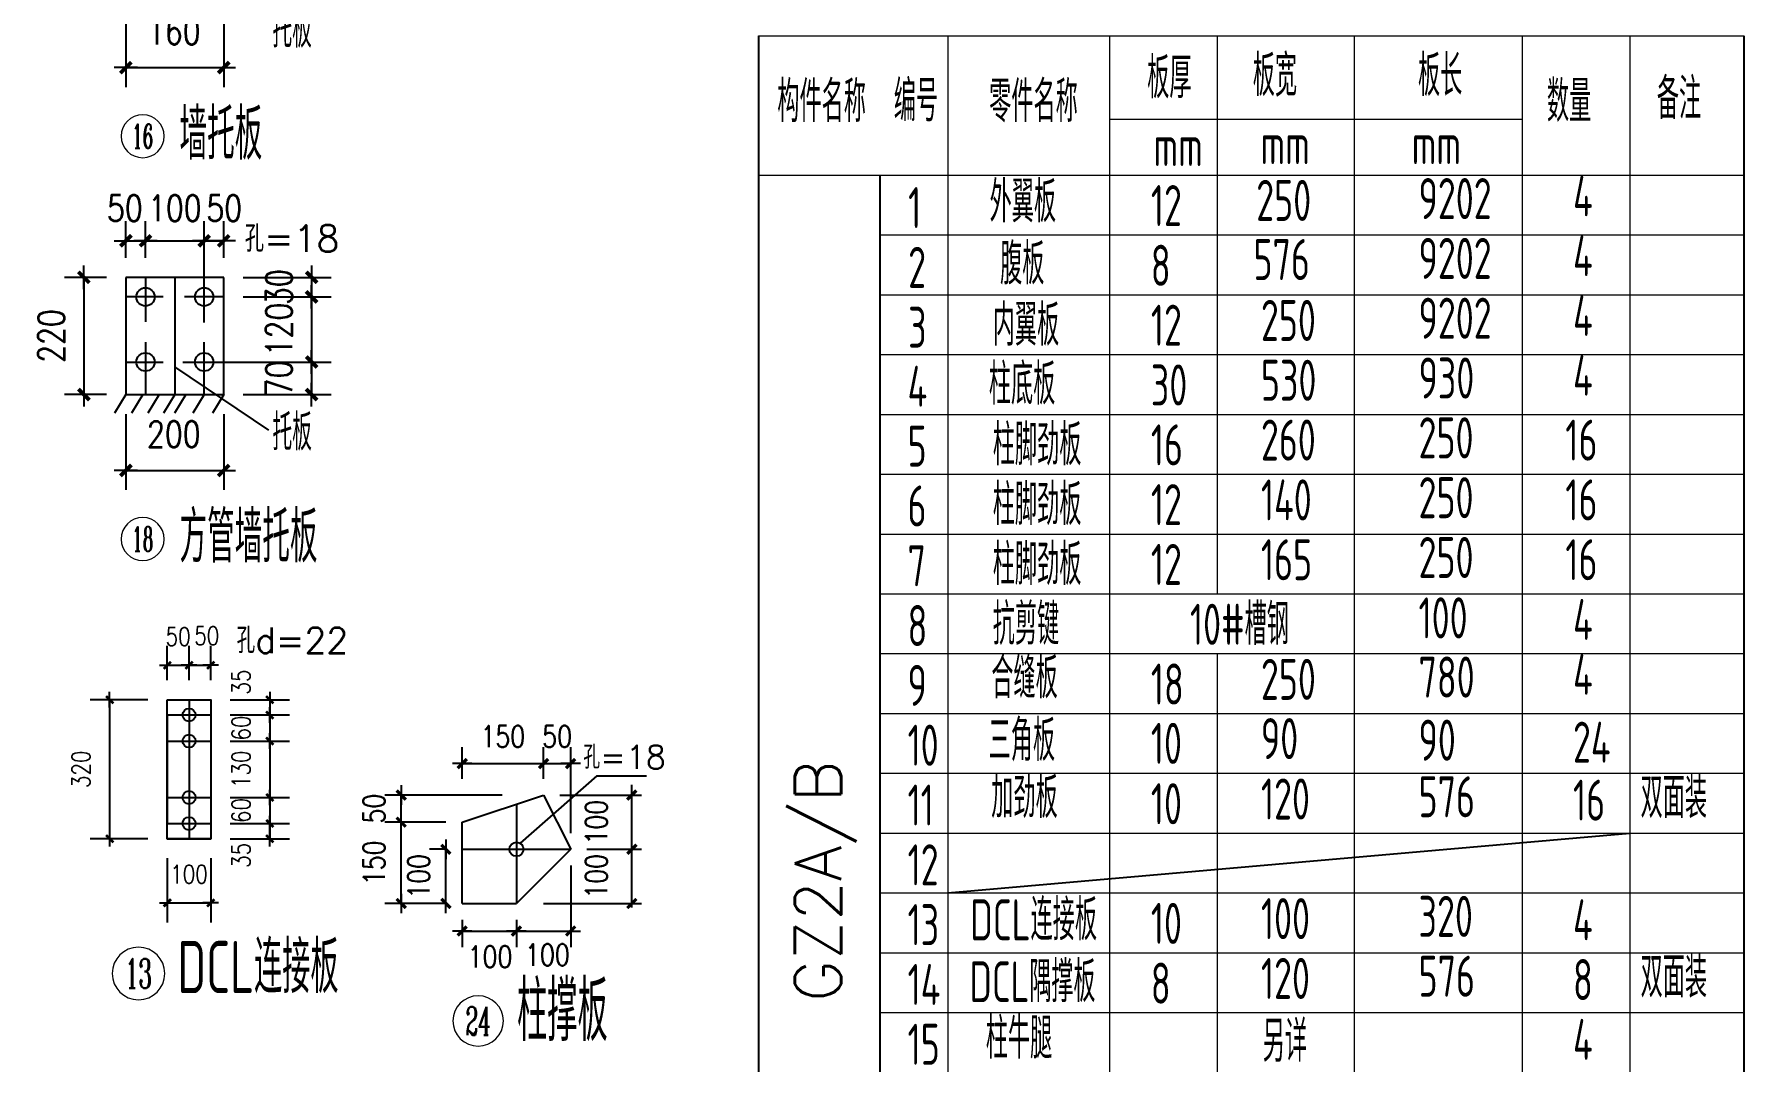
# Model space of a CAD drawing. Header units: millimetres. Extents: x 2451220 to 4527627, y -5186613 to -1639140.
# Drawn here: x 2491726 to 2499592, y -1719970 to -1715239 of the extents above; entities that cross this region are included whole.
import ezdxf
from ezdxf.enums import TextEntityAlignment as Align

# ---------------------------------------------------------------- set-up
doc = ezdxf.new("R2010")
doc.units = ezdxf.units.MM
doc.header["$LTSCALE"] = 1000
doc.header["$PDMODE"] = 34
doc.linetypes.add('CENTER', pattern=[50.8, 31.75, -6.35, 6.35, -6.35])
doc.layers.add('轴线层', color=1, linetype='CENTER', lineweight=15)
doc.layers.add('钢架', color=7, linetype='Continuous', lineweight=25)
doc.styles.add('COMPLEX', font='COMPLEX')
doc.styles.add('DIM_FONT', font='simplex.shx', dxfattribs={"width": 0.8, "bigfont": 'hztxt.shx'})
doc.styles.add('hz', font='gbenor.shx', dxfattribs={"width": 0.75, "height": 100, "bigfont": 'gbcbig.shx'})
doc.styles.get("Standard").update_dxf_attribs({"font": 'txt', "bigfont": 'gbcbig.shx'})
doc.dimstyles.new('WGH(2)', dxfattribs={"dimscale": 1.2, "dimtxt": 100, "dimasz": 0.5, "dimexe": 75, "dimexo": 75, "dimgap": 75, "dimtad": 1, "dimdec": 0, "dimlfac": 0.5, "dimzin": 0, "dimdsep": 46, "dimtxsty": 'DIM_FONT', "dimblk1": '_DIMX', "dimblk2": '_DIMX', "dimsah": 1, "dimcen": 0.09, "dimclrd": 3, "dimclre": 3, "dimclrt": 7, "dimadec": 0, "dimazin": 0, "dimtfac": 1, "dimtdec": 0, "dimtix": 1, "dimtmove": 2, "dimatfit": 3, "dimldrblk": '_DIMX', "dimfxl": 1, "dimtolj": 1, "dimtzin": 0, "dimarcsym": 0})
doc.dimstyles.new('WGH(3)', dxfattribs={"dimscale": 1.2, "dimtxt": 100, "dimasz": 0.3, "dimexe": 75, "dimexo": 75, "dimgap": 75, "dimtad": 1, "dimdec": 0, "dimlfac": 0.333333, "dimzin": 0, "dimdsep": 46, "dimtxsty": 'DIM_FONT', "dimblk1": '_DIMX', "dimblk2": '_DIMX', "dimsah": 1, "dimcen": 0.09, "dimclrd": 3, "dimclre": 3, "dimclrt": 7, "dimazin": 0, "dimtfac": 1, "dimtdec": 0, "dimtix": 1, "dimtmove": 2, "dimatfit": 3, "dimldrblk": '_DIMX', "dimfxl": 1, "dimtolj": 1, "dimtzin": 0, "dimarcsym": 0})

# ---------------------------------------------------------------- blocks, each defined once
blk = doc.blocks.new('_DIMX')
blk.add_line((-150, 0), (150, 0))
at = {"const_width": 50}
blk.add_lwpolyline([(-70, -70), (70, 70)], dxfattribs=at)
blk = doc.blocks.new('*D390')
at = {"color": 3, "lineweight": -2}
for p, q in [((2492147.7, -1715133.6), (2492147.7, -1715482.7)), ((2492597.7, -1715133.6), (2492597.7, -1715482.7)), ((2492148.1, -1715392.7), (2492597.4, -1715392.7))]:
    blk.add_line(p, q, dxfattribs=at)
at = {"layer": 'Defpoints', "color": 0}
for p in [(2492147.7, -1715043.6), (2492597.7, -1715043.6), (2492597.7, -1715392.7)]:
    blk.add_point(p, dxfattribs=at)
at = {"color": 3, "lineweight": -2, "xscale": 0.36, "yscale": 0.36, "zscale": 0.36, "rotation": 180}
blk.add_blockref('_DIMX', (2492147.7, -1715392.7), dxfattribs=at)
at = {"color": 3, "lineweight": -2, "xscale": 0.36, "yscale": 0.36, "zscale": 0.36}
blk.add_blockref('_DIMX', (2492597.7, -1715392.7), dxfattribs=at)
at = {"color": 7, "insert": (2492368.1, -1715225.7), "char_height": 120, "attachment_point": 5, "style": 'DIM_FONT'}
blk.add_mtext('\\A1;160', dxfattribs=at)
blk = doc.blocks.new('轴线标号')
at = {"lineweight": 13}
blk.add_circle((0, 0), 0.5, dxfattribs=at)
at = {"layer": '钢架', "lineweight": 13, "style": 'COMPLEX', "width": 1.041667}
blk.add_attdef('A', text='', height=0.56, dxfattribs=at).set_placement((-0.25, -0.28), (0.25, -0.28), align=Align.FIT)
blk = doc.blocks.new('*D1872')
at = {"color": 3, "lineweight": -2}
for p, q in [((2492057.7, -1716358.3), (2491864.5, -1716358.3)), ((2491954.5, -1716358.7), (2491954.5, -1716898)), ((2492057.7, -1716898.3), (2491864.5, -1716898.3))]:
    blk.add_line(p, q, dxfattribs=at)
at = {"layer": 'Defpoints', "color": 0}
for p in [(2492147.7, -1716358.3), (2491954.5, -1716898.3), (2492147.7, -1716898.3)]:
    blk.add_point(p, dxfattribs=at)
at = {"color": 3, "lineweight": -2, "xscale": 0.36, "yscale": 0.36, "zscale": 0.36}
for p, rotation in [((2491954.5, -1716358.3), 90), ((2491954.5, -1716898.3), 270)]:
    blk.add_blockref('_DIMX', p, dxfattribs=dict(at, rotation=rotation))
at = {"color": 7, "insert": (2491804.5, -1716628.3), "char_height": 120, "attachment_point": 5, "rotation": 90, "style": 'DIM_FONT'}
blk.add_mtext('\\A1;220', dxfattribs=at)
blk = doc.blocks.new('*D1873')
at = {"color": 3, "lineweight": -2}
for p, q in [((2492687.7, -1716358.3), (2493092.3, -1716358.3)), ((2493002.3, -1716358), (2493002.3, -1716357.6)), ((2493002.3, -1716358.3), (2493002.3, -1716448.3)), ((2492687.7, -1716448.3), (2493092.3, -1716448.3)), ((2493002.3, -1716448.7), (2493002.3, -1716449))]:
    blk.add_line(p, q, dxfattribs=at)
at = {"layer": 'Defpoints', "color": 0}
for p in [(2492597.7, -1716358.3), (2492597.7, -1716448.3), (2493002.3, -1716448.3)]:
    blk.add_point(p, dxfattribs=at)
at = {"color": 3, "lineweight": -2, "xscale": 0.36, "yscale": 0.36, "zscale": 0.36}
for p, rotation in [((2493002.3, -1716358.3), 270), ((2493002.3, -1716448.3), 90)]:
    blk.add_blockref('_DIMX', p, dxfattribs=dict(at, rotation=rotation))
at = {"color": 7, "insert": (2492852.3, -1716403.3), "char_height": 120, "attachment_point": 5, "rotation": 90, "style": 'DIM_FONT'}
blk.add_mtext('\\A1;30', dxfattribs=at)
blk = doc.blocks.new('*D1874')
at = {"color": 3, "lineweight": -2}
for p, q in [((2492687.7, -1716448.3), (2493092.3, -1716448.3)), ((2493002.3, -1716448), (2493002.3, -1716447.6)), ((2493002.3, -1716448.3), (2493002.3, -1716748.3)), ((2492409.6, -1716748.3), (2493092.3, -1716748.3)), ((2493002.3, -1716748.7), (2493002.3, -1716749))]:
    blk.add_line(p, q, dxfattribs=at)
at = {"layer": 'Defpoints', "color": 0}
for p in [(2492597.7, -1716448.3), (2492319.6, -1716748.3), (2493002.3, -1716748.3)]:
    blk.add_point(p, dxfattribs=at)
at = {"color": 3, "lineweight": -2, "xscale": 0.36, "yscale": 0.36, "zscale": 0.36}
for p, rotation in [((2493002.3, -1716448.3), 270), ((2493002.3, -1716748.3), 90)]:
    blk.add_blockref('_DIMX', p, dxfattribs=dict(at, rotation=rotation))
at = {"color": 7, "insert": (2492852.3, -1716598.3), "char_height": 120, "attachment_point": 5, "rotation": 90, "style": 'DIM_FONT'}
blk.add_mtext('\\A1;120', dxfattribs=at)
blk = doc.blocks.new('*D1875')
at = {"color": 3, "lineweight": -2}
for p, q in [((2492409.6, -1716748.3), (2493092.3, -1716748.3)), ((2493002.3, -1716748), (2493002.3, -1716747.6)), ((2493002.3, -1716748.3), (2493002.3, -1716898.3)), ((2492687.7, -1716898.3), (2493092.3, -1716898.3)), ((2493002.3, -1716898.7), (2493002.3, -1716899))]:
    blk.add_line(p, q, dxfattribs=at)
at = {"layer": 'Defpoints', "color": 0}
for p in [(2492319.6, -1716748.3), (2492597.7, -1716898.3), (2493002.3, -1716898.3)]:
    blk.add_point(p, dxfattribs=at)
at = {"color": 3, "lineweight": -2, "xscale": 0.36, "yscale": 0.36, "zscale": 0.36}
for p, rotation in [((2493002.3, -1716748.3), 270), ((2493002.3, -1716898.3), 90)]:
    blk.add_blockref('_DIMX', p, dxfattribs=dict(at, rotation=rotation))
at = {"color": 7, "insert": (2492852.3, -1716823.3), "char_height": 120, "attachment_point": 5, "rotation": 90, "style": 'DIM_FONT'}
blk.add_mtext('\\A1;70', dxfattribs=at)
blk = doc.blocks.new('*D1876')
at = {"color": 3, "lineweight": -2}
for p, q in [((2492147.7, -1716268.3), (2492147.7, -1716099.9)), ((2492237.7, -1716268.3), (2492237.7, -1716099.9)), ((2492147.4, -1716189.9), (2492147, -1716189.9)), ((2492147.7, -1716189.9), (2492237.7, -1716189.9)), ((2492238.1, -1716189.9), (2492238.5, -1716189.9))]:
    blk.add_line(p, q, dxfattribs=at)
at = {"layer": 'Defpoints', "color": 0}
for p in [(2492237.7, -1716189.9), (2492147.7, -1716358.3), (2492237.7, -1716358.3)]:
    blk.add_point(p, dxfattribs=at)
at = {"color": 3, "lineweight": -2, "xscale": 0.36, "yscale": 0.36, "zscale": 0.36}
blk.add_blockref('_DIMX', (2492147.7, -1716189.9), dxfattribs=at)
at = {"color": 3, "lineweight": -2, "xscale": 0.36, "yscale": 0.36, "zscale": 0.36, "rotation": 180}
blk.add_blockref('_DIMX', (2492237.7, -1716189.9), dxfattribs=at)
at = {"color": 7, "insert": (2492142.9, -1716039.9), "char_height": 120, "attachment_point": 5, "style": 'DIM_FONT'}
blk.add_mtext('\\A1;50', dxfattribs=at)
blk = doc.blocks.new('*D1877')
at = {"color": 3, "lineweight": -2}
for p, q in [((2492237.7, -1716268.3), (2492237.7, -1716099.9)), ((2492507.7, -1716566.3), (2492507.7, -1716099.9)), ((2492237.4, -1716189.9), (2492237, -1716189.9)), ((2492237.7, -1716189.9), (2492507.7, -1716189.9)), ((2492508.1, -1716189.9), (2492508.5, -1716189.9))]:
    blk.add_line(p, q, dxfattribs=at)
at = {"layer": 'Defpoints', "color": 0}
for p in [(2492507.7, -1716189.9), (2492237.7, -1716358.3), (2492507.7, -1716656.3)]:
    blk.add_point(p, dxfattribs=at)
at = {"color": 3, "lineweight": -2, "xscale": 0.36, "yscale": 0.36, "zscale": 0.36}
blk.add_blockref('_DIMX', (2492237.7, -1716189.9), dxfattribs=at)
at = {"color": 3, "lineweight": -2, "xscale": 0.36, "yscale": 0.36, "zscale": 0.36, "rotation": 180}
blk.add_blockref('_DIMX', (2492507.7, -1716189.9), dxfattribs=at)
at = {"color": 7, "insert": (2492372.7, -1716039.9), "char_height": 120, "attachment_point": 5, "style": 'DIM_FONT'}
blk.add_mtext('\\A1;100', dxfattribs=at)
blk = doc.blocks.new('*D1878')
at = {"color": 3, "lineweight": -2}
for p, q in [((2492507.7, -1716566.3), (2492507.7, -1716099.9)), ((2492597.7, -1716268.3), (2492597.7, -1716099.9)), ((2492507.4, -1716189.9), (2492507, -1716189.9)), ((2492507.7, -1716189.9), (2492597.7, -1716189.9)), ((2492598.1, -1716189.9), (2492598.5, -1716189.9))]:
    blk.add_line(p, q, dxfattribs=at)
at = {"layer": 'Defpoints', "color": 0}
for p in [(2492597.7, -1716189.9), (2492597.7, -1716358.3), (2492507.7, -1716656.3)]:
    blk.add_point(p, dxfattribs=at)
at = {"color": 3, "lineweight": -2, "xscale": 0.36, "yscale": 0.36, "zscale": 0.36}
blk.add_blockref('_DIMX', (2492507.7, -1716189.9), dxfattribs=at)
at = {"color": 3, "lineweight": -2, "xscale": 0.36, "yscale": 0.36, "zscale": 0.36, "rotation": 180}
blk.add_blockref('_DIMX', (2492597.7, -1716189.9), dxfattribs=at)
at = {"color": 7, "insert": (2492600.3, -1716039.9), "char_height": 120, "attachment_point": 5, "style": 'DIM_FONT'}
blk.add_mtext('\\A1;50', dxfattribs=at)
blk = doc.blocks.new('*D391')
at = {"color": 3, "lineweight": -2}
for p, q in [((2492147.7, -1716988.3), (2492147.7, -1717337.4)), ((2492597.7, -1716988.3), (2492597.7, -1717337.4)), ((2492148.1, -1717247.4), (2492597.4, -1717247.4))]:
    blk.add_line(p, q, dxfattribs=at)
at = {"layer": 'Defpoints', "color": 0}
for p in [(2492147.7, -1716898.3), (2492597.7, -1716898.3), (2492597.7, -1717247.4)]:
    blk.add_point(p, dxfattribs=at)
at = {"color": 3, "lineweight": -2, "xscale": 0.36, "yscale": 0.36, "zscale": 0.36, "rotation": 180}
blk.add_blockref('_DIMX', (2492147.7, -1717247.4), dxfattribs=at)
at = {"color": 3, "lineweight": -2, "xscale": 0.36, "yscale": 0.36, "zscale": 0.36}
blk.add_blockref('_DIMX', (2492597.7, -1717247.4), dxfattribs=at)
at = {"color": 7, "insert": (2492368.1, -1717080.4), "char_height": 120, "attachment_point": 5, "style": 'DIM_FONT'}
blk.add_mtext('\\A1;200', dxfattribs=at)
blk = doc.blocks.new('*D1879')
at = {"color": 3, "lineweight": -2}
for p, q in [((2492248.1, -1718303.3), (2491983, -1718303.3)), ((2492073, -1718303.5), (2492073, -1718943)), ((2492248.1, -1718943.3), (2491983, -1718943.3))]:
    blk.add_line(p, q, dxfattribs=at)
at = {"layer": 'Defpoints', "color": 0}
for p in [(2492338.1, -1718303.3), (2492073, -1718943.3), (2492338.1, -1718943.3)]:
    blk.add_point(p, dxfattribs=at)
at = {"color": 3, "lineweight": -2, "xscale": 0.24, "yscale": 0.24, "zscale": 0.24}
for p, rotation in [((2492073, -1718303.3), 90), ((2492073, -1718943.3), 270)]:
    blk.add_blockref('_DIMX', p, dxfattribs=dict(at, rotation=rotation))
at = {"color": 7, "insert": (2491941, -1718623.3), "char_height": 84, "attachment_point": 5, "rotation": 90, "style": 'DIM_FONT'}
blk.add_mtext('\\A1;320', dxfattribs=at)
blk = doc.blocks.new('*D1880')
at = {"color": 3, "lineweight": -2}
for p, q in [((2492628.1, -1718303.3), (2492899.8, -1718303.3)), ((2492809.8, -1718303), (2492809.8, -1718302.8)), ((2492809.8, -1718303.3), (2492809.8, -1718373.3)), ((2492628.1, -1718373.3), (2492899.8, -1718373.3)), ((2492809.8, -1718373.5), (2492809.8, -1718373.8))]:
    blk.add_line(p, q, dxfattribs=at)
at = {"layer": 'Defpoints', "color": 0}
for p in [(2492538.1, -1718303.3), (2492538.1, -1718373.3), (2492809.8, -1718373.3)]:
    blk.add_point(p, dxfattribs=at)
at = {"color": 3, "lineweight": -2, "xscale": 0.24, "yscale": 0.24, "zscale": 0.24}
for p, rotation in [((2492809.8, -1718303.3), 270), ((2492809.8, -1718373.3), 90)]:
    blk.add_blockref('_DIMX', p, dxfattribs=dict(at, rotation=rotation))
at = {"color": 7, "insert": (2492677.8, -1718222), "char_height": 84, "attachment_point": 5, "rotation": 90, "style": 'DIM_FONT'}
blk.add_mtext('\\A1;35', dxfattribs=at)
blk = doc.blocks.new('*D1881')
at = {"color": 3, "lineweight": -2}
for p, q in [((2492628.1, -1718373.3), (2492899.8, -1718373.3)), ((2492809.8, -1718373), (2492809.8, -1718372.8)), ((2492809.8, -1718373.3), (2492809.8, -1718493.3)), ((2492628.1, -1718493.3), (2492899.8, -1718493.3)), ((2492809.8, -1718493.5), (2492809.8, -1718493.8))]:
    blk.add_line(p, q, dxfattribs=at)
at = {"layer": 'Defpoints', "color": 0}
for p in [(2492538.1, -1718373.3), (2492538.1, -1718493.3), (2492809.8, -1718493.3)]:
    blk.add_point(p, dxfattribs=at)
at = {"color": 3, "lineweight": -2, "xscale": 0.24, "yscale": 0.24, "zscale": 0.24}
for p, rotation in [((2492809.8, -1718373.3), 270), ((2492809.8, -1718493.3), 90)]:
    blk.add_blockref('_DIMX', p, dxfattribs=dict(at, rotation=rotation))
at = {"color": 7, "insert": (2492677.8, -1718433.3), "char_height": 84, "attachment_point": 5, "rotation": 90, "style": 'DIM_FONT'}
blk.add_mtext('\\A1;60', dxfattribs=at)
blk = doc.blocks.new('*D1882')
at = {"color": 3, "lineweight": -2}
for p, q in [((2492628.1, -1718493.3), (2492899.8, -1718493.3)), ((2492809.8, -1718493), (2492809.8, -1718492.8)), ((2492809.8, -1718493.3), (2492809.8, -1718753.3)), ((2492628.1, -1718753.3), (2492899.8, -1718753.3)), ((2492809.8, -1718753.5), (2492809.8, -1718753.8))]:
    blk.add_line(p, q, dxfattribs=at)
at = {"layer": 'Defpoints', "color": 0}
for p in [(2492538.1, -1718493.3), (2492538.1, -1718753.3), (2492809.8, -1718753.3)]:
    blk.add_point(p, dxfattribs=at)
at = {"color": 3, "lineweight": -2, "xscale": 0.24, "yscale": 0.24, "zscale": 0.24}
for p, rotation in [((2492809.8, -1718493.3), 270), ((2492809.8, -1718753.3), 90)]:
    blk.add_blockref('_DIMX', p, dxfattribs=dict(at, rotation=rotation))
at = {"color": 7, "insert": (2492677.8, -1718623.3), "char_height": 84, "attachment_point": 5, "rotation": 90, "style": 'DIM_FONT'}
blk.add_mtext('\\A1;130', dxfattribs=at)
blk = doc.blocks.new('*D1883')
at = {"color": 3, "lineweight": -2}
for p, q in [((2492628.1, -1718753.3), (2492899.8, -1718753.3)), ((2492809.8, -1718753), (2492809.8, -1718752.8)), ((2492809.8, -1718753.3), (2492809.8, -1718873.3)), ((2492628.1, -1718873.3), (2492899.8, -1718873.3)), ((2492809.8, -1718873.5), (2492809.8, -1718873.8))]:
    blk.add_line(p, q, dxfattribs=at)
at = {"layer": 'Defpoints', "color": 0}
for p in [(2492538.1, -1718753.3), (2492538.1, -1718873.3), (2492809.8, -1718873.3)]:
    blk.add_point(p, dxfattribs=at)
at = {"color": 3, "lineweight": -2, "xscale": 0.24, "yscale": 0.24, "zscale": 0.24}
for p, rotation in [((2492809.8, -1718753.3), 270), ((2492809.8, -1718873.3), 90)]:
    blk.add_blockref('_DIMX', p, dxfattribs=dict(at, rotation=rotation))
at = {"color": 7, "insert": (2492677.8, -1718813.3), "char_height": 84, "attachment_point": 5, "rotation": 90, "style": 'DIM_FONT'}
blk.add_mtext('\\A1;60', dxfattribs=at)
blk = doc.blocks.new('*D1884')
at = {"color": 3, "lineweight": -2}
for p, q in [((2492628.1, -1718873.3), (2492899.8, -1718873.3)), ((2492809.8, -1718873), (2492809.8, -1718872.8)), ((2492809.8, -1718873.3), (2492809.8, -1718943.3)), ((2492628.1, -1718943.3), (2492899.8, -1718943.3)), ((2492809.8, -1718943.5), (2492809.8, -1718943.8))]:
    blk.add_line(p, q, dxfattribs=at)
at = {"layer": 'Defpoints', "color": 0}
for p in [(2492538.1, -1718873.3), (2492538.1, -1718943.3), (2492809.8, -1718943.3)]:
    blk.add_point(p, dxfattribs=at)
at = {"color": 3, "lineweight": -2, "xscale": 0.24, "yscale": 0.24, "zscale": 0.24}
for p, rotation in [((2492809.8, -1718873.3), 270), ((2492809.8, -1718943.3), 90)]:
    blk.add_blockref('_DIMX', p, dxfattribs=dict(at, rotation=rotation))
at = {"color": 7, "insert": (2492677.8, -1719019.6), "char_height": 84, "attachment_point": 5, "rotation": 90, "style": 'DIM_FONT'}
blk.add_mtext('\\A1;35', dxfattribs=at)
blk = doc.blocks.new('*D1885')
at = {"color": 3, "lineweight": -2}
for p, q in [((2492338.1, -1718213.3), (2492338.1, -1718054.4)), ((2492438.1, -1718213.3), (2492438.1, -1718054.4)), ((2492337.8, -1718144.4), (2492337.6, -1718144.4)), ((2492338.1, -1718144.4), (2492438.1, -1718144.4)), ((2492438.3, -1718144.4), (2492438.6, -1718144.4))]:
    blk.add_line(p, q, dxfattribs=at)
at = {"layer": 'Defpoints', "color": 0}
for p in [(2492438.1, -1718144.4), (2492338.1, -1718303.3), (2492438.1, -1718303.3)]:
    blk.add_point(p, dxfattribs=at)
at = {"color": 3, "lineweight": -2, "xscale": 0.24, "yscale": 0.24, "zscale": 0.24}
blk.add_blockref('_DIMX', (2492338.1, -1718144.4), dxfattribs=at)
at = {"color": 3, "lineweight": -2, "xscale": 0.24, "yscale": 0.24, "zscale": 0.24, "rotation": 180}
blk.add_blockref('_DIMX', (2492438.1, -1718144.4), dxfattribs=at)
at = {"color": 7, "insert": (2492388.1, -1718012.4), "char_height": 84, "attachment_point": 5, "style": 'DIM_FONT'}
blk.add_mtext('\\A1;50', dxfattribs=at)
blk = doc.blocks.new('*D1886')
at = {"color": 3, "lineweight": -2}
for p, q in [((2492438.1, -1718213.3), (2492438.1, -1718054.4)), ((2492538.1, -1718213.3), (2492538.1, -1718054.4)), ((2492437.8, -1718144.4), (2492437.6, -1718144.4)), ((2492438.1, -1718144.4), (2492538.1, -1718144.4)), ((2492538.3, -1718144.4), (2492538.6, -1718144.4))]:
    blk.add_line(p, q, dxfattribs=at)
at = {"layer": 'Defpoints', "color": 0}
for p in [(2492538.1, -1718144.4), (2492438.1, -1718303.3), (2492538.1, -1718303.3)]:
    blk.add_point(p, dxfattribs=at)
at = {"color": 3, "lineweight": -2, "xscale": 0.24, "yscale": 0.24, "zscale": 0.24}
blk.add_blockref('_DIMX', (2492438.1, -1718144.4), dxfattribs=at)
at = {"color": 3, "lineweight": -2, "xscale": 0.24, "yscale": 0.24, "zscale": 0.24, "rotation": 180}
blk.add_blockref('_DIMX', (2492538.1, -1718144.4), dxfattribs=at)
at = {"color": 7, "insert": (2492519.9, -1718008.5), "char_height": 84, "attachment_point": 5, "style": 'DIM_FONT'}
blk.add_mtext('\\A1;50', dxfattribs=at)
blk = doc.blocks.new('*D1887')
at = {"color": 3, "lineweight": -2}
for p, q in [((2492338.1, -1719033.3), (2492338.1, -1719328.5)), ((2492538.1, -1719033.3), (2492538.1, -1719328.5)), ((2492337.8, -1719238.5), (2492337.6, -1719238.5)), ((2492338.1, -1719238.5), (2492538.1, -1719238.5)), ((2492538.3, -1719238.5), (2492538.6, -1719238.5))]:
    blk.add_line(p, q, dxfattribs=at)
at = {"layer": 'Defpoints', "color": 0}
for p in [(2492338.1, -1718943.3), (2492538.1, -1718943.3), (2492538.1, -1719238.5)]:
    blk.add_point(p, dxfattribs=at)
at = {"color": 3, "lineweight": -2, "xscale": 0.24, "yscale": 0.24, "zscale": 0.24}
blk.add_blockref('_DIMX', (2492338.1, -1719238.5), dxfattribs=at)
at = {"color": 3, "lineweight": -2, "xscale": 0.24, "yscale": 0.24, "zscale": 0.24, "rotation": 180}
blk.add_blockref('_DIMX', (2492538.1, -1719238.5), dxfattribs=at)
at = {"color": 7, "insert": (2492438.1, -1719106.5), "char_height": 84, "attachment_point": 5, "style": 'DIM_FONT'}
blk.add_mtext('\\A1;100', dxfattribs=at)

msp = doc.modelspace()

# ---------------------------------------------------------------- linework, layer by layer
at = {"color": 1}
for p, q in [((2495058.8, -1715246.7), (2495058.8, -1723294.6)), ((2495617.8, -1723294.6), (2495617.8, -1715887.5))]:
    msp.add_line(p, q, dxfattribs=at)
for p, q in [((2499592, -1715246.7), (2499592, -1723294.6)), ((2492147.7, -1716358.3), (2492147.7, -1716898.3)), ((2492597.7, -1716358.3), (2492147.7, -1716358.3)), ((2492237.7, -1716358.3), (2492237.7, -1716562.6)), ((2492372.7, -1716358.3), (2492372.7, -1716898.3)), ((2492507.7, -1716562.6), (2492507.7, -1716358.3)), ((2492597.7, -1716898.3), (2492597.7, -1716358.3)), ((2492319.6, -1716448.3), (2492147.7, -1716448.3)), ((2492597.7, -1716448.3), (2492417.6, -1716448.3)), ((2492237.7, -1716656.3), (2492237.7, -1716898.3)), ((2492507.7, -1716898.3), (2492507.7, -1716656.3)), ((2492147.7, -1716748.3), (2492319.6, -1716748.3)), ((2492805.8, -1717062.2), (2492372.7, -1716770.5)), ((2492417.6, -1716748.3), (2492597.7, -1716748.3)), ((2492147.7, -1716898.3), (2492095.7, -1716983.1)), ((2492147.7, -1716898.3), (2492597.7, -1716898.3)), ((2492225, -1716898.3), (2492173, -1716983.1)), ((2492300.4, -1716898.3), (2492248.3, -1716983.1)), ((2492372.7, -1716898.3), (2492320.7, -1716983.1)), ((2492423.7, -1716898.3), (2492371.7, -1716983.1)), ((2492507.7, -1716898.3), (2492455.7, -1716983.1)), ((2492597.7, -1716898.3), (2492545.7, -1716983.1)), ((2492338.1, -1718303.3), (2492538.1, -1718303.3)), ((2492438.1, -1718303.3), (2492438.1, -1718943.3)), ((2492338.1, -1718373.3), (2492338.1, -1718873.3)), ((2492338.1, -1718373.3), (2492538.1, -1718373.3)), ((2492338.1, -1718373.3), (2492538.1, -1718373.3)), ((2492538.1, -1718373.3), (2492538.1, -1718873.3)), ((2492338.1, -1718493.3), (2492538.1, -1718493.3)), ((2494314.5, -1718653.8), (2493961.1, -1718963.7)), ((2494314.5, -1718653.8), (2494542.4, -1718653.8)), ((2492338.1, -1718753.3), (2492538.1, -1718753.3)), ((2493695, -1718866.9), (2494069.4, -1718742.1)), ((2493944.6, -1718783.7), (2493944.6, -1719241.3)), ((2493944.6, -1718783.7), (2493944.6, -1719241.3)), ((2494069.4, -1718742.1), (2494194.2, -1718991.7)), ((2492338.1, -1718873.3), (2492538.1, -1718873.3)), ((2493695, -1719241.3), (2493695, -1718866.9)), ((2495929.8, -1719192.6), (2499068, -1718917.2)), ((2492338.1, -1718943.3), (2492538.1, -1718943.3)), ((2493695, -1718991.7), (2494194.2, -1718991.7)), ((2494194.2, -1718991.7), (2493944.6, -1719241.3)), ((2493695, -1719241.3), (2493944.6, -1719241.3))]:
    msp.add_line(p, q)
at = {"color": 3}
for p, q in [((2493695, -1718667.2), (2493695, -1718522.2)), ((2494069.4, -1718667.2), (2494069.4, -1718522.2)), ((2494069.4, -1718667.2), (2494069.4, -1718522.2)), ((2494194.2, -1718916.8), (2494194.2, -1718522.2)), ((2493695.3, -1718597.1), (2494069.1, -1718597.1)), ((2494069.1, -1718597.1), (2494068.8, -1718597.1)), ((2494069.4, -1718597.1), (2494194.2, -1718597.1)), ((2494194.5, -1718597.1), (2494194.8, -1718597.1)), ((2494475.7, -1719068.1), (2494475.7, -1718694.3)), ((2493878.3, -1718742.1), (2493339.5, -1718742.1)), ((2493414.4, -1718866.9), (2493414.4, -1718742.1)), ((2494144.3, -1718742.1), (2494511.8, -1718742.1)), ((2493620.1, -1718866.9), (2493339.5, -1718866.9)), ((2493620.1, -1718866.9), (2493339.5, -1718866.9)), ((2493414.4, -1719241), (2493414.4, -1718867.2)), ((2493414.4, -1718867.2), (2493414.4, -1718867.5)), ((2494475.7, -1719259.4), (2494475.7, -1718885.6)), ((2493620.1, -1718991.7), (2493545.2, -1718991.7)), ((2493620.1, -1718991.4), (2493620.1, -1718991.1)), ((2493620.1, -1719241.3), (2493620.1, -1718991.7)), ((2494269.1, -1718991.7), (2494511.8, -1718991.7)), ((2494269.1, -1718991.7), (2494511.8, -1718991.7)), ((2494194.2, -1719066.6), (2494194.2, -1719442.9)), ((2493620.1, -1719241.3), (2493339.5, -1719241.3)), ((2493620.1, -1719241.3), (2493545.2, -1719241.3)), ((2493620.1, -1719241.6), (2493620.1, -1719241.9)), ((2494069.4, -1719241.3), (2494511.8, -1719241.3)), ((2493695, -1719316.2), (2493695, -1719442.9)), ((2493944.6, -1719316.2), (2493944.6, -1719442.9)), ((2493944.6, -1719316.2), (2493944.6, -1719442.9)), ((2493695.3, -1719368), (2493944.3, -1719368)), ((2493944.9, -1719368), (2494193.9, -1719368))]:
    msp.add_line(p, q, dxfattribs=at)
msp.add_lwpolyline([(2492338.1, -1718303.3), (2492538.1, -1718303.3), (2492538.1, -1718943.3), (2492338.1, -1718943.3)], close=True)
for centre, radius in [((2492237.7, -1716448.3), 42), ((2492507.7, -1716448.3), 42), ((2492237.7, -1716748.3), 42), ((2492507.7, -1716748.3), 42), ((2492438.1, -1718373.3), 30), ((2492438.1, -1718493.3), 30), ((2492438.1, -1718753.3), 30), ((2492438.1, -1718873.3), 30), ((2493944.6, -1718991.7), 32.4)]:
    msp.add_circle(centre, radius)
at = {"layer": '钢架', "lineweight": 13}
for p, q in [((2495058.8, -1715246.7), (2499592, -1715246.7)), ((2495929.8, -1715246.7), (2495929.8, -1722694.7)), ((2496673.4, -1715246.7), (2496673.4, -1720900.7)), ((2497169.3, -1715246.7), (2497169.3, -1717815.8)), ((2497798.8, -1715246.7), (2497798.8, -1721178.7)), ((2498572.8, -1715246.7), (2498572.8, -1722694.7)), ((2499068, -1715246.7), (2499068, -1722694.7)), ((2496673.4, -1715630), (2498572.8, -1715630)), ((2495058.8, -1715887.5), (2499592, -1715887.5)), ((2495617.8, -1716162.9), (2499592, -1716162.9)), ((2495617.8, -1716438.3), (2499592, -1716438.3)), ((2495617.8, -1716713.8), (2499592, -1716713.8)), ((2495617.8, -1716713.8), (2499592, -1716713.8)), ((2495617.8, -1716989.2), (2499592, -1716989.2)), ((2495617.8, -1717264.6), (2499592, -1717264.6)), ((2495617.8, -1717540), (2499592, -1717540)), ((2495617.8, -1717815.5), (2499592, -1717815.5)), ((2495617.8, -1718090.9), (2499592, -1718090.9)), ((2497169.3, -1718090.9), (2497169.3, -1718641.8)), ((2495617.8, -1718366.3), (2499592, -1718366.3)), ((2495617.8, -1718641.8), (2499592, -1718641.8)), ((2495617.8, -1718641.8), (2499592, -1718641.8)), ((2495617.8, -1718641.8), (2499592, -1718641.8)), ((2495617.8, -1718641.8), (2499592, -1718641.8)), ((2497169.3, -1718641.8), (2497169.3, -1720845.5)), ((2497169.3, -1718641.8), (2497169.3, -1722694.7)), ((2495617.8, -1718917.2), (2499592, -1718917.2)), ((2495617.8, -1718917.2), (2499592, -1718917.2)), ((2495617.8, -1719192.6), (2499592, -1719192.6)), ((2495617.8, -1719192.6), (2499592, -1719192.6)), ((2495617.8, -1719192.6), (2499592, -1719192.6)), ((2495617.8, -1719192.6), (2499592, -1719192.6)), ((2495617.8, -1719468), (2499592, -1719468)), ((2495617.8, -1719468), (2499592, -1719468)), ((2497169.3, -1719420.5), (2497169.3, -1719442.5)), ((2495617.8, -1719743.5), (2499592, -1719743.5)), ((2495617.8, -1719743.5), (2499592, -1719743.5)), ((2495617.8, -1719743.5), (2499592, -1719743.5)), ((2495617.8, -1719743.5), (2499592, -1719743.5))]:
    msp.add_line(p, q, dxfattribs=at)

# ---------------------------------------------------------------- block references
ref = msp.add_blockref('轴线标号', (2492224.9, -1715708.4), dxfattribs=dict(xscale=-197.7854466270655, yscale=197.7854466270655, zscale=197.7854466273605))
ref.add_attrib('A', '16', dxfattribs={"layer": '钢架', "lineweight": 13, "height": 110.76, "style": 'COMPLEX', "width": 0.646552}).set_placement((2492175.4, -1715763.7), (2492274.3, -1715763.7), align=Align.FIT)
ref = msp.add_blockref('轴线标号', (2492224.9, -1717563.1), dxfattribs=dict(xscale=-197.7854466270655, yscale=197.7854466270655, zscale=197.7854466273605))
ref.add_attrib('A', '18', dxfattribs={"layer": '钢架', "lineweight": 13, "height": 110.76, "style": 'COMPLEX', "width": 0.646552}).set_placement((2492175.4, -1717618.5), (2492274.3, -1717618.5), align=Align.FIT)
at = {"color": 3, "xscale": 0.299519999884069, "yscale": 0.299519999884069, "zscale": 0.29952}
for p, rotation in [((2493695, -1718597.1), 180), ((2494194.2, -1718597.1), 180), ((2493414.4, -1718742.1), 270), ((2493414.4, -1718866.9), 90), ((2493414.4, -1718866.9), 90), ((2493620.1, -1718991.7), 270), ((2493414.4, -1719241.3), 270), ((2493620.1, -1719241.3), 90), ((2493695, -1719368), 180), ((2493944.6, -1719368), 180)]:
    msp.add_blockref('_DIMX', p, dxfattribs=dict(at, rotation=rotation))
for p in [(2494069.4, -1718597.1), (2494069.4, -1718597.1), (2494475.7, -1718742.1), (2494475.7, -1718991.7), (2494475.7, -1719241.3), (2493944.6, -1719368), (2494194.2, -1719368)]:
    msp.add_blockref('_DIMX', p, dxfattribs=at)
ref = msp.add_blockref('轴线标号', (2492205.7, -1719563.6), dxfattribs=dict(xscale=-242.1862611761317, yscale=242.1862611765973, zscale=242.1862611763598))
ref.add_attrib('A', '13', dxfattribs={"layer": '钢架', "lineweight": 13, "height": 135.62, "style": 'COMPLEX', "width": 0.646552}).set_placement((2492145.1, -1719631.4), (2492266.2, -1719631.4), align=Align.FIT)
ref = msp.add_blockref('轴线标号', (2493768.5, -1719781.9), dxfattribs=dict(xscale=-232.0951669607311, yscale=232.0951669607311, zscale=232.0951669606781))
ref.add_attrib('A', '24', dxfattribs={"layer": '钢架', "lineweight": 13, "height": 129.97, "style": 'COMPLEX', "width": 0.520833}).set_placement((2493710.5, -1719846.9), (2493826.5, -1719846.9), align=Align.FIT)

# ---------------------------------------------------------------- texts
at = {"style": 'hz', "width": 0.7}
msp.add_text('柱撑板', height=276, dxfattribs=at).set_placement((2493947.5, -1719874.3))
at = {"color": 7, "char_height": 99.84, "attachment_point": 5, "style": 'DIM_FONT'}
for s, insert in [('\\A1;150', (2493882.2, -1718472.3)), ('\\A1;50', (2494131.8, -1718472.3)), ('\\A1;100', (2493823, -1719486.7)), ('\\A1;100', (2494087.4, -1719477.7))]:
    msp.add_mtext(s, dxfattribs=dict(at, insert=insert))
at = {"color": 7, "char_height": 99.84, "attachment_point": 5, "rotation": 90, "style": 'DIM_FONT'}
for s, insert in [('\\A1;50', (2493289.6, -1718804.5)), ('\\A1;100', (2494312.1, -1718866.9)), ('\\A1;150', (2493289.6, -1719054.1)), ('\\A1;100', (2493495.3, -1719116.5)), ('\\A1;100', (2494312.1, -1719116.5))]:
    msp.add_mtext(s, dxfattribs=dict(at, insert=insert))
at = {"insert": (2492384.8, -1719413.7), "char_height": 240, "width": 983.576, "attachment_point": 1, "style": 'hz'}
msp.add_mtext('DCL连接板', dxfattribs=at)
at = {"layer": '轴线层', "color": 4, "lineweight": -3}
msp.add_text('孔=18', height=107.02, dxfattribs=at).set_placement((2494252.4, -1718620.6))
at = {"layer": '轴线层', "color": 4, "linetype": 'ByBlock', "insert": (2492695, -1716118.3), "char_height": 122.5, "attachment_point": 1}
msp.add_mtext_dynamic_manual_height_columns('孔=18', width=1506.743, gutter_width=12.5, heights=[336], dxfattribs=at)
at = {"layer": '轴线层', "color": 0, "linetype": 'ByBlock', "insert": (2492657.6, -1717971.2), "char_height": 117.6, "attachment_point": 1}
msp.add_mtext_dynamic_manual_height_columns('孔d=22', width=1506.743, gutter_width=12.5, heights=[336], dxfattribs=at).dxf.set("width", 1446.473)
at = {"layer": '轴线层', "color": 4, "linetype": 'ByBlock', "insert": (2495225.8, -1719693.8), "char_height": 212.47, "attachment_point": 1, "rotation": 90}
msp.add_mtext_dynamic_manual_height_columns('GZ2A/B', width=1139.904, gutter_width=12.5, heights=[0], dxfattribs=at).dxf.set("width", 1245.869)
at = {"layer": '钢架', "lineweight": 13, "attachment_point": 1, "style": 'hz'}
for s, insert, char_height, own_width in [('托板', (2492822, -1715132.9), 168, 688.503), ('墙托板', (2492394.4, -1715581.2), 235.2, 1476.608), ('托板', (2492822, -1716987.6), 168, 688.503), ('方管墙托板', (2492394.4, -1717435.9), 235.2, 1476.608)]:
    msp.add_mtext_dynamic_manual_height_columns(s, width=1506.743, gutter_width=12.5, heights=[336], dxfattribs=dict(at, insert=insert, char_height=char_height)).dxf.set("width", own_width)
for s, insert, char_height, width in [('板宽', (2497332.6, -1715334.3), 188.86, 774.007), ('板长', (2498092.9, -1715334.3), 188.86, 774.007), ('板厚', (2496846.8, -1715345), 188.86, 774.007), ('构件名称', (2495145, -1715454.6), 188.86, 774.007), ('编号', (2495681, -1715451.1), 188.86, 774.007), ('零件名称', (2496119.7, -1715454.6), 188.86, 774.007), ('数量', (2498686.1, -1715453), 188.86, 774.007), ('备注', (2499191.8, -1715440.9), 188.86, 774.007), ('mm', (2496875.9, -1715657.5), 188.86, 774.007), ('mm', (2497368.3, -1715648.6), 188.86, 774.007), ('mm', (2498064, -1715648.6), 188.86, 774.007), ('1', (2495747, -1715942.6), 188.9, 774.007), ('外翼板', (2496121.8, -1715915.6), 188.86, 774.007), ('\\pi400,t600;    12', (2496156.5, -1715933.3), 188.863, 1172.138), ('\\pi400,t600;    250', (2496641.3, -1715909.6), 188.863, 1172.138), ('\\pi400,t600;    9202', (2497388.2, -1715901.1), 188.863, 1172.138), ('\\pi400,t600;    4', (2498099.1, -1715888.3), 188.863, 1172.138), ('腹板', (2496170, -1716202), 188.86, 774.007), ('\\pi400,t600;    576', (2496628.6, -1716181.7), 188.863, 1172.138), ('\\pi400,t600;    9202', (2497388.2, -1716176.6), 188.863, 1172.138), ('\\pi400,t600;    4', (2498099.1, -1716163.8), 188.863, 1172.138), ('2', (2495747, -1716218), 188.9, 774.007), ('\\pi400,t600;    8', (2496156.5, -1716208.7), 188.863, 1172.138), ('3', (2495747, -1716493.4), 188.9, 774.007), ('内翼板', (2496136.3, -1716483.8), 188.86, 774.007), ('\\pi400,t600;    12', (2496156.5, -1716484.1), 188.863, 1172.138), ('\\pi400,t600;    250', (2496662.9, -1716462.3), 188.863, 1172.138), ('\\pi400,t600;    9202', (2497388.2, -1716452), 188.863, 1172.138), ('\\pi400,t600;    4', (2498099.1, -1716439.2), 188.863, 1172.138), ('柱底板', (2496118.3, -1716755.1), 188.86, 774.007), ('\\pi400,t600;    530', (2496662.9, -1716737.7), 188.863, 1172.138), ('\\pi400,t600;    930', (2497388.2, -1716727.4), 188.863, 1172.138), ('\\pi400,t600;    4', (2498099.1, -1716714.6), 188.863, 1172.138), ('4', (2495744.3, -1716765.5), 188.9, 774.007), ('\\pi400,t600;    30', (2496156.5, -1716759.5), 188.863, 1172.138), ('5', (2495744.3, -1717040.9), 188.9, 774.007), ('柱脚劲板', (2496136.3, -1717034.7), 188.86, 774.007), ('\\pi400,t600;    16', (2496156.5, -1717035), 188.863, 1172.138), ('\\pi400,t600;    260', (2496662.9, -1717013.1), 188.863, 1172.138), ('\\pi400,t600;    250', (2497388.2, -1717002.8), 188.863, 1172.138), ('\\pi400,t600;   16', (2498140.5, -1717013.1), 188.863, 1172.138), ('柱脚劲板', (2496136.3, -1717310.1), 188.86, 774.007), ('\\pi400,t600;    140', (2496662.9, -1717288.6), 188.863, 1172.138), ('\\pi400,t600;    250', (2497388.2, -1717278.3), 188.863, 1172.138), ('\\pi400,t600;   16', (2498140.5, -1717288.5), 188.863, 1172.138), ('6', (2495744.3, -1717316.3), 188.9, 774.007), ('\\pi400,t600;    12', (2496156.5, -1717310.4), 188.863, 1172.138), ('7', (2495744.3, -1717591.8), 188.9, 774.007), ('柱脚劲板', (2496136.3, -1717585.5), 188.86, 774.007), ('\\pi400,t600;    12', (2496156.5, -1717585.8), 188.863, 1172.138), ('\\pi400,t600;    165', (2496662.9, -1717564), 188.863, 1172.138), ('\\pi400,t600;    250', (2497388.2, -1717553.7), 188.863, 1172.138), ('\\pi400,t600;   16', (2498140.5, -1717563.9), 188.863, 1172.138), ('抗剪键', (2496136.3, -1717860.9), 188.86, 774.007), ('\\pi400,t600;    10#槽钢', (2496336.5, -1717861.2), 188.863, 1172.138), ('\\pi400,t600;    100', (2497388.2, -1717831.7), 188.863, 1172.138), ('\\pi400,t600;    4', (2498099.1, -1717838.9), 188.863, 1172.138), ('8', (2495744.3, -1717867.2), 188.9, 774.007), ('9', (2495744.3, -1718142.6), 188.9, 774.007), ('合缝板', (2496129.4, -1718108), 188.86, 774.007), ('\\pi400,t600;    18', (2496156.5, -1718136.7), 188.863, 1172.138), ('\\pi400,t600;    250', (2496662.9, -1718114.8), 188.863, 1172.138), ('\\pi400,t600;    780', (2497388.2, -1718104.5), 188.863, 1172.138), ('\\pi400,t600;    4', (2498099.1, -1718091.8), 188.863, 1172.138), (' 三角板', (2496040.3, -1718396.2), 188.86, 774.007), ('\\pi400,t600;    90', (2496662.9, -1718387.7), 188.863, 1172.138), ('10', (2495744.3, -1718418), 188.86, 774.007), ('\\pi400,t600;    10', (2496156.5, -1718409.5), 188.863, 1172.138), ('\\pi400,t600;    90', (2497388.2, -1718394.8), 188.863, 1172.138), ('\\pi400,t600;   24', (2498175.5, -1718404.2), 188.863, 1172.138), ('11', (2495744.3, -1718693.5), 188.86, 774.007), ('加劲板', (2496129.4, -1718658.8), 188.86, 774.007), ('\\pi400,t600;    10', (2496156.5, -1718687.5), 188.863, 1172.138), ('\\pi400,t600;    120', (2496662.9, -1718665.7), 188.863, 1172.138), ('\\pi400,t600;    576', (2497388.2, -1718655.4), 188.863, 1172.138), ('\\pi400,t600;    16', (2498098.9, -1718671), 188.863, 1172.138), ('双面装', (2499117, -1718658.8), 188.86, 774.007), ('12', (2495744.3, -1718968.9), 188.86, 774.007), ('13', (2495744.3, -1719244.3), 188.86, 774.007), ('DCL连接板', (2496032.7, -1719222), 188.86, 774.007), ('\\pi400,t600;    10', (2496156.5, -1719238.4), 188.863, 1172.138), ('\\pi400,t600;    100', (2496662.9, -1719216.5), 188.863, 1172.138), ('\\pi400,t600;    320', (2497388.2, -1719206.2), 188.863, 1172.138), ('\\pi400,t600;    4', (2498098.9, -1719221.9), 188.863, 1172.138), ('DCL隅撑板', (2496029.4, -1719507.7), 187.5, 967.509), ('\\pi400,t600;    120', (2496662.9, -1719492), 188.863, 1172.138), ('\\pi400,t600;    576', (2497388.2, -1719481.7), 188.863, 1172.138), ('双面装', (2499117, -1719485.1), 188.86, 774.007), ('14', (2495744.3, -1719519.7), 188.86, 774.007), ('\\pi400,t600;    8', (2496156.5, -1719513.8), 188.863, 1172.138), ('\\pi400,t600;    8', (2498098.9, -1719497.3), 188.863, 1172.138), ('15', (2495744.3, -1719795.2), 188.86, 774.007), (' 柱牛腿', (2496027.2, -1719767.1), 188.86, 774.007), (' 另详', (2497301.6, -1719781.2), 188.86, 774.007), ('\\pi400,t600;    4', (2498098.9, -1719772.7), 188.863, 1172.138)]:
    msp.add_mtext(s, dxfattribs=dict(at, insert=insert, char_height=char_height, width=width))

# ---------------------------------------------------------------- dimensions: what is measured, and where the dimension line sits
for base, p1, p2, text, picture, middle in [((2492597.7, -1715392.7), (2492147.7, -1715043.6), (2492597.7, -1715043.6), '160', '*D390', (2492368.1, -1715225.7)), ((2492237.7, -1716189.9), (2492147.7, -1716358.3), (2492237.7, -1716358.3), '50', '*D1876', (2492142.9, -1716039.9)), ((2492597.7, -1716189.9), (2492507.7, -1716656.3), (2492597.7, -1716358.3), '50', '*D1878', (2492600.3, -1716039.9)), ((2492597.7, -1717247.4), (2492147.7, -1716898.3), (2492597.7, -1716898.3), '200', '*D391', (2492368.1, -1717080.4))]:
    dim = msp.add_linear_dim(base=base, p1=p1, p2=p2, text=text, dimstyle='WGH(3)')
    dim.commit()
    dim.dimension.update_dxf_attribs({"geometry": picture, "text_midpoint": middle, "dimtype": 160})
dim = msp.add_linear_dim(base=(2492507.7, -1716189.9), p1=(2492237.7, -1716358.3), p2=(2492507.7, -1716656.3), text='100', dimstyle='WGH(3)')
dim.commit()
dim.dimension.update_dxf_attribs({"geometry": '*D1877', "text_midpoint": (2492372.7, -1716039.9)})
for base, p1, p2, text, picture, middle in [((2491954.5, -1716898.3), (2492147.7, -1716358.3), (2492147.7, -1716898.3), '220', '*D1872', (2491804.5, -1716628.3)), ((2493002.3, -1716448.3), (2492597.7, -1716358.3), (2492597.7, -1716448.3), '30', '*D1873', (2492852.3, -1716403.3)), ((2493002.3, -1716748.3), (2492597.7, -1716448.3), (2492319.6, -1716748.3), '120', '*D1874', (2492852.3, -1716598.3)), ((2493002.3, -1716898.3), (2492319.6, -1716748.3), (2492597.7, -1716898.3), '70', '*D1875', (2492852.3, -1716823.3))]:
    dim = msp.add_linear_dim(base=base, p1=p1, p2=p2, angle=90, text=text, dimstyle='WGH(3)')
    dim.commit()
    dim.dimension.update_dxf_attribs({"geometry": picture, "text_midpoint": middle})
for base, p1, p2, picture, middle in [((2492438.1, -1718144.4), (2492338.1, -1718303.3), (2492438.1, -1718303.3), '*D1885', (2492388.1, -1718012.4)), ((2492538.1, -1719238.5), (2492338.1, -1718943.3), (2492538.1, -1718943.3), '*D1887', (2492438.1, -1719106.5))]:
    dim = msp.add_linear_dim(base=base, p1=p1, p2=p2, dimstyle='WGH(2)', override={"dimtxt": 70, "dimasz": 0.2})
    dim.commit()
    dim.dimension.update_dxf_attribs({"geometry": picture, "text_midpoint": middle})
dim = msp.add_linear_dim(base=(2492538.1, -1718144.4), p1=(2492438.1, -1718303.3), p2=(2492538.1, -1718303.3), dimstyle='WGH(2)', override={"dimtxt": 70, "dimasz": 0.2})
dim.commit()
dim.dimension.update_dxf_attribs({"geometry": '*D1886', "text_midpoint": (2492519.9, -1718008.5), "dimtype": 160})
for base, p1, p2, picture, middle in [((2492809.8, -1718373.3), (2492538.1, -1718303.3), (2492538.1, -1718373.3), '*D1880', (2492677.8, -1718222)), ((2492809.8, -1718943.3), (2492538.1, -1718873.3), (2492538.1, -1718943.3), '*D1884', (2492677.8, -1719019.6))]:
    dim = msp.add_linear_dim(base=base, p1=p1, p2=p2, angle=90, dimstyle='WGH(2)', override={"dimtxt": 70, "dimasz": 0.2})
    dim.commit()
    dim.dimension.update_dxf_attribs({"geometry": picture, "text_midpoint": middle, "dimtype": 160})
for base, p1, p2, picture, middle in [((2492073, -1718943.3), (2492338.1, -1718303.3), (2492338.1, -1718943.3), '*D1879', (2491941, -1718623.3)), ((2492809.8, -1718493.3), (2492538.1, -1718373.3), (2492538.1, -1718493.3), '*D1881', (2492677.8, -1718433.3)), ((2492809.8, -1718753.3), (2492538.1, -1718493.3), (2492538.1, -1718753.3), '*D1882', (2492677.8, -1718623.3)), ((2492809.8, -1718873.3), (2492538.1, -1718753.3), (2492538.1, -1718873.3), '*D1883', (2492677.8, -1718813.3))]:
    dim = msp.add_linear_dim(base=base, p1=p1, p2=p2, angle=90, dimstyle='WGH(2)', override={"dimtxt": 70, "dimasz": 0.2})
    dim.commit()
    dim.dimension.update_dxf_attribs({"geometry": picture, "text_midpoint": middle})

doc.saveas('drawing.dxf')
